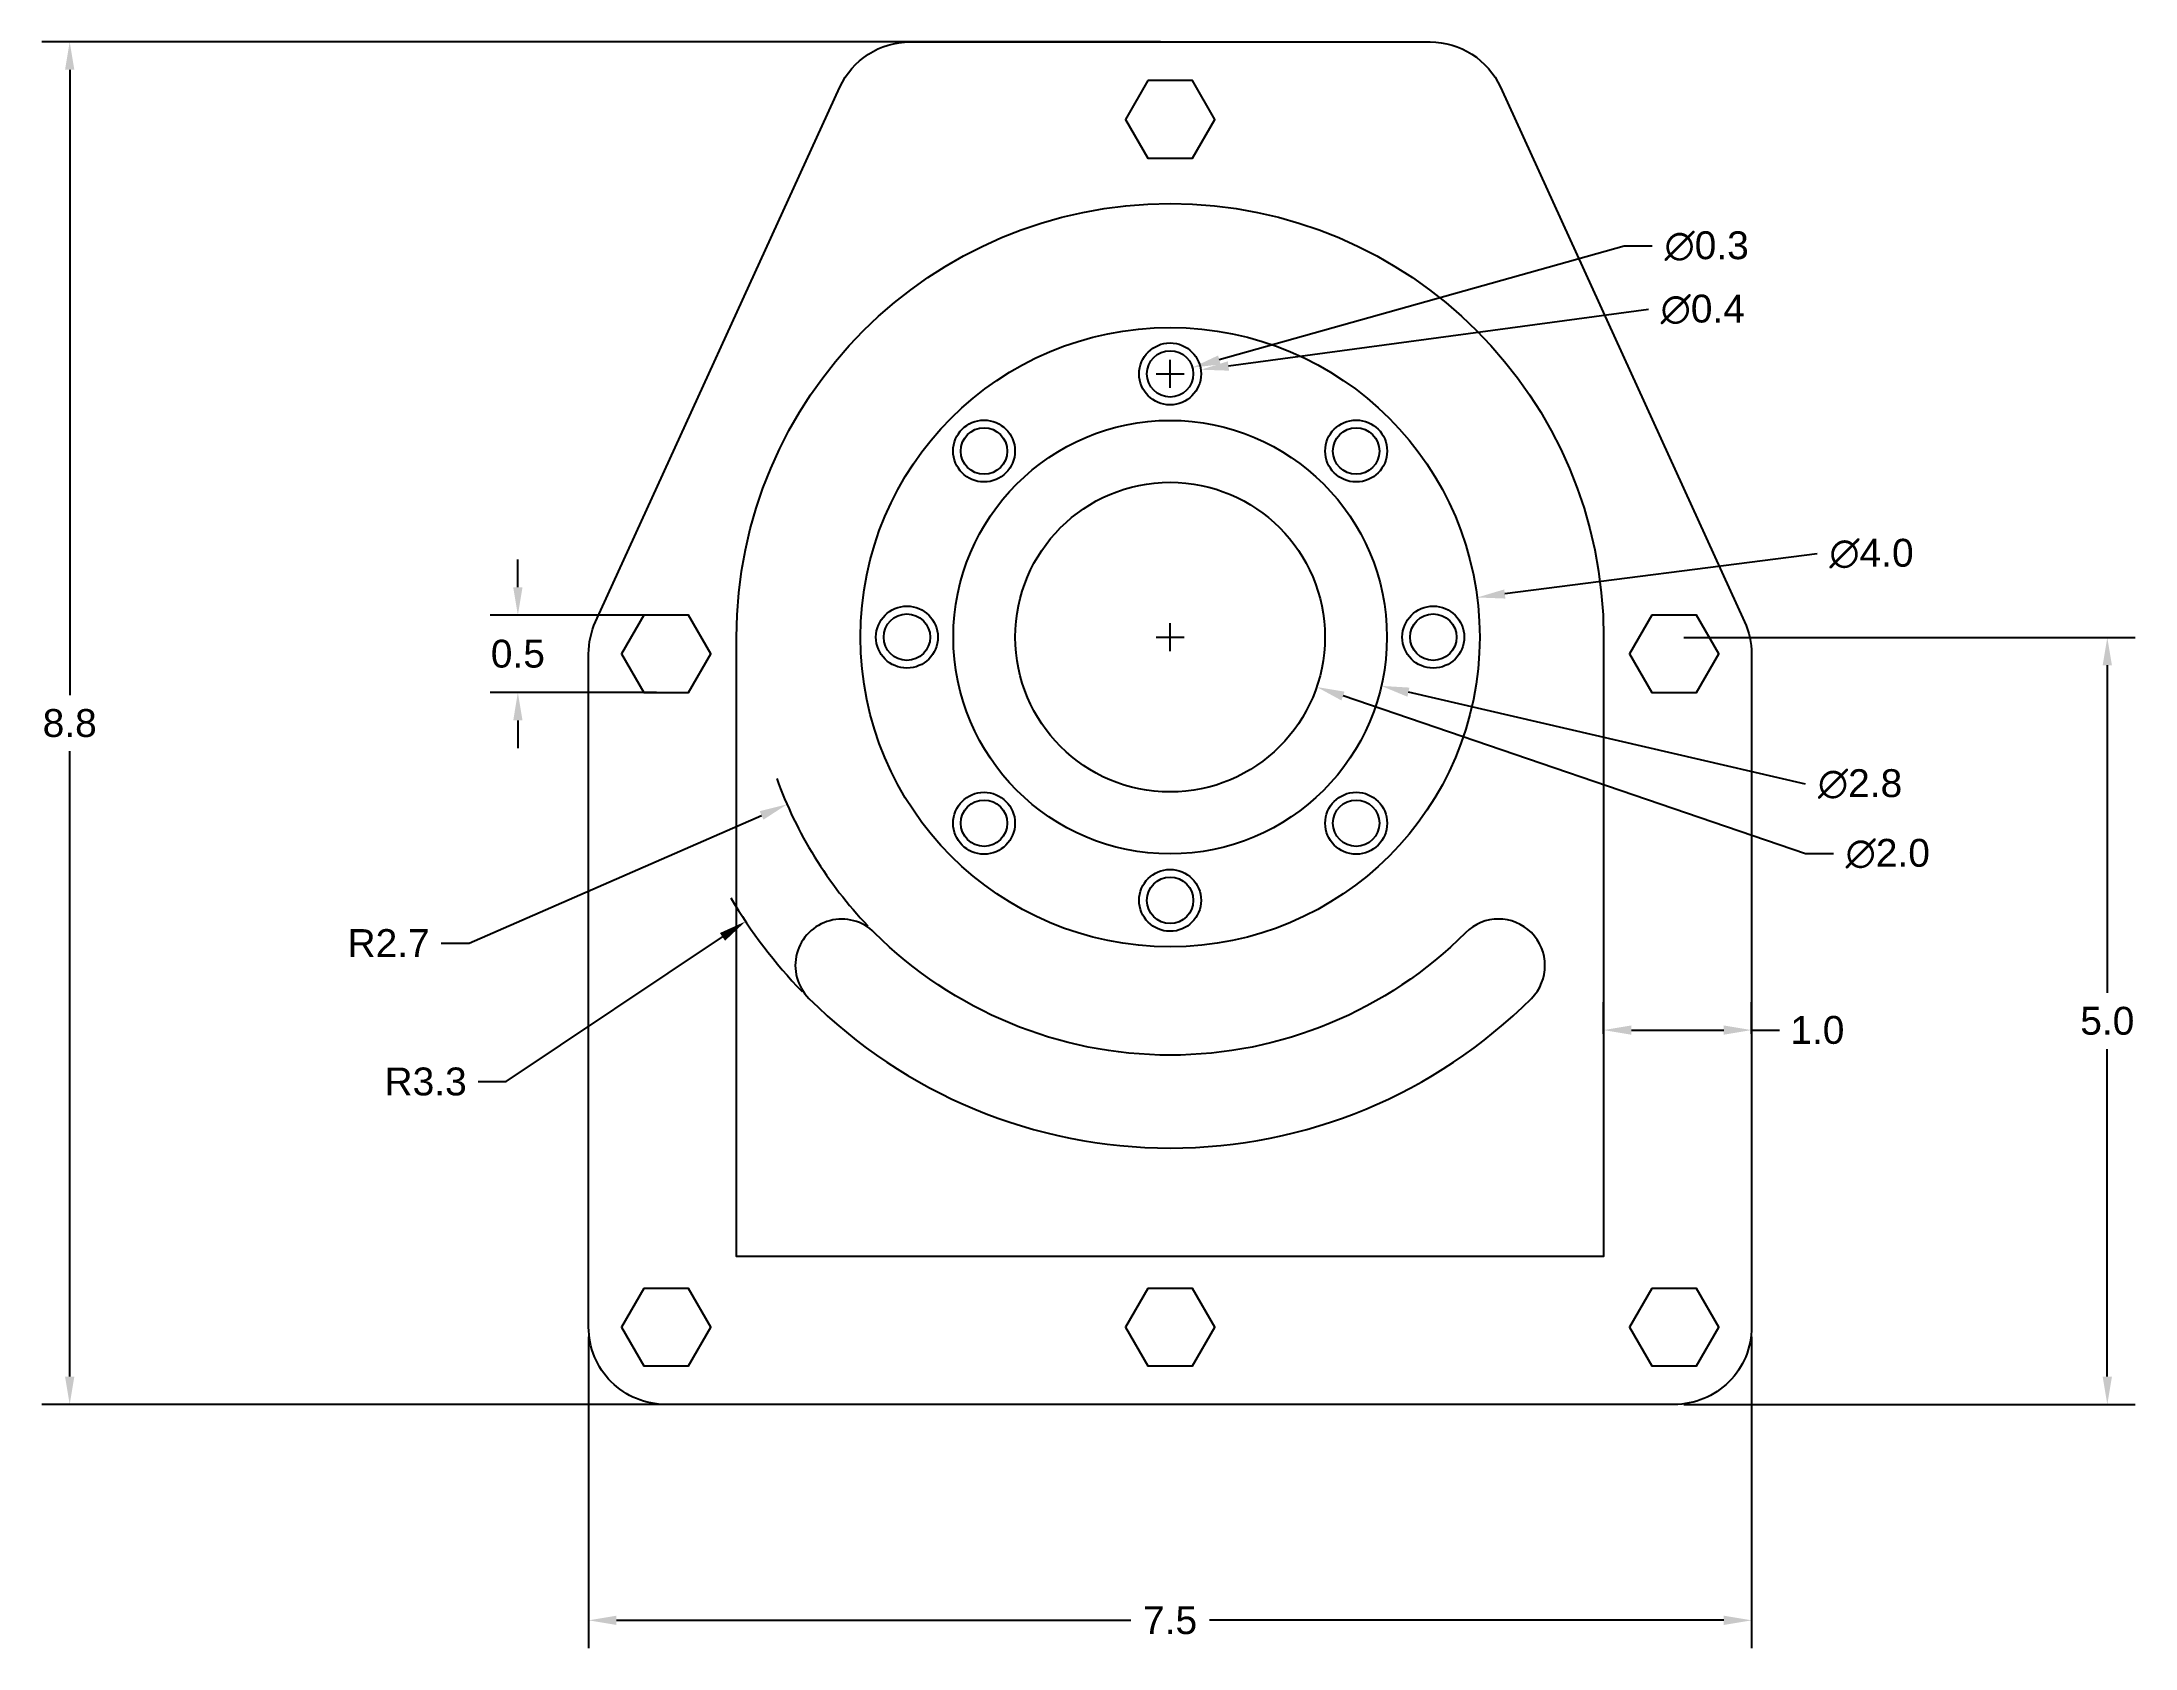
# Model space of a CAD drawing. Header units: millimetres. Extents: x 16 to 29.6, y 11.6 to 22.
import ezdxf

# ---------------------------------------------------------------- set-up
doc = ezdxf.new("R2010")
doc.units = ezdxf.units.MM
doc.header["$MEASUREMENT"] = 0
doc.layers.add('text', color=5, linetype='Continuous')
doc.styles.get("Standard").update_dxf_attribs({"font": 'arial.ttf'})
doc.dimstyles.get("Standard").update_dxf_attribs({"dimtxt": 0.18, "dimasz": 0.18, "dimexe": 0.18, "dimexo": 0.0625, "dimgap": 0.09, "dimtad": 0, "dimtih": 1, "dimtoh": 1, "dimdec": 1, "dimzin": 0, "dimdsep": 46, "dimtxsty": 'Standard', "dimcen": 0.09, "dimadec": 0, "dimazin": 0, "dimtfac": 1, "dimtdec": 1, "dimtofl": 0, "dimtmove": 0, "dimatfit": 3, "dimfxl": 1, "dimtolj": 1, "dimtzin": 0, "dimarcsym": 0})

# ---------------------------------------------------------------- blocks, each defined once
blk = doc.blocks.new('*U1')
for radius in [0.2, 0.15]:
    blk.add_circle((0, 0), radius)
blk = doc.blocks.new('*U2')
at = {"color": 0, "linetype": 'ByBlock', "lineweight": -2, "transparency": 16777216}
for p, rotation in [((23.329, 19.832), 269.9999999999999), ((22.127, 19.334), 314.9999999999999), ((24.531, 19.334), 225), ((25.029, 18.132), 180), ((22.127, 16.93), 45.00000000000001), ((24.531, 16.93), 134.9999999999999), ((23.329, 16.432), 90.00000000000001)]:
    blk.add_blockref('*U1', p, dxfattribs=dict(at, rotation=rotation))
blk.add_blockref('*U1', (21.629, 18.132), dxfattribs=at)
blk = doc.blocks.new('*D3')
at = {"layer": 'Defpoints', "color": 0, "transparency": 16777216}
for p in [(19.573, 13.676), (27.085, 13.676), (27.085, 11.782)]:
    blk.add_point(p, dxfattribs=at)
at = {"layer": 'text', "color": 0, "lineweight": -2, "transparency": 16777216}
for p, q in [((19.573, 13.614), (19.573, 11.602)), ((27.085, 13.614), (27.085, 11.602)), ((19.753, 11.782), (23.075, 11.782)), ((26.905, 11.782), (23.583, 11.782))]:
    blk.add_line(p, q, dxfattribs=at)
at = {"layer": 'text', "color": 0, "transparency": 16777216}
for points in [[(19.753, 11.812), (19.753, 11.752), (19.573, 11.782)], [(26.905, 11.812), (26.905, 11.752), (27.085, 11.782)]]:
    blk.add_solid(points, dxfattribs=at)
at = {"layer": 'text', "color": 0, "transparency": 16777216, "insert": (23.329, 11.782), "char_height": 0.18, "attachment_point": 5}
blk.add_mtext('\\A1;7.5', dxfattribs=at)
blk = doc.blocks.new('*D4')
at = {"layer": 'Defpoints', "color": 0, "transparency": 16777216}
for p in [(27.085, 15.594), (26.129, 15.507), (27.085, 15.507)]:
    blk.add_point(p, dxfattribs=at)
at = {"layer": 'text', "color": 0, "lineweight": -2, "transparency": 16777216}
for p, q in [((26.129, 15.569), (26.129, 15.774)), ((27.085, 15.569), (27.085, 15.774)), ((26.309, 15.594), (26.905, 15.594)), ((27.085, 15.594), (27.265, 15.594))]:
    blk.add_line(p, q, dxfattribs=at)
at = {"layer": 'text', "color": 0, "transparency": 16777216}
for points in [[(26.309, 15.624), (26.309, 15.564), (26.129, 15.594)], [(26.905, 15.624), (26.905, 15.564), (27.085, 15.594)]]:
    blk.add_solid(points, dxfattribs=at)
at = {"layer": 'text', "color": 0, "transparency": 16777216, "insert": (27.51, 15.594), "char_height": 0.18, "attachment_point": 5}
blk.add_mtext('\\A1;1.0', dxfattribs=at)
blk = doc.blocks.new('*D5')
at = {"layer": 'Defpoints', "color": 0, "transparency": 16777216}
for p in [(22.382, 18.455), (24.276, 17.81)]:
    blk.add_point(p, dxfattribs=at)
at = {"layer": 'text', "color": 0, "lineweight": -2, "transparency": 16777216}
for p, q in [((23.239, 18.132), (23.419, 18.132)), ((23.329, 18.042), (23.329, 18.222)), ((27.434, 16.733), (24.446, 17.752)), ((27.614, 16.733), (27.434, 16.733))]:
    blk.add_line(p, q, dxfattribs=at)
at = {"layer": 'text', "color": 0, "transparency": 16777216}
blk.add_solid([(24.456, 17.78), (24.436, 17.723), (24.276, 17.81)], dxfattribs=at)
at = {"layer": 'text', "color": 0, "transparency": 16777216, "insert": (27.965, 16.733), "char_height": 0.18, "attachment_point": 5}
blk.add_mtext('\\A1;∅2.0', dxfattribs=at)
blk = doc.blocks.new('*D6')
at = {"layer": 'Defpoints', "color": 0, "transparency": 16777216}
for p in [(21.965, 18.448), (24.693, 17.817)]:
    blk.add_point(p, dxfattribs=at)
at = {"layer": 'text', "color": 0, "lineweight": -2, "transparency": 16777216}
for p, q in [((23.239, 18.132), (23.419, 18.132)), ((23.329, 18.042), (23.329, 18.222)), ((27.434, 17.183), (24.868, 17.776))]:
    blk.add_line(p, q, dxfattribs=at)
at = {"layer": 'text', "color": 0, "transparency": 16777216}
blk.add_solid([(24.875, 17.806), (24.862, 17.747), (24.693, 17.817)], dxfattribs=at)
at = {"layer": 'text', "color": 0, "transparency": 16777216, "insert": (27.786, 17.183), "char_height": 0.18, "attachment_point": 5}
blk.add_mtext('\\A1;∅2.8', dxfattribs=at)
blk = doc.blocks.new('*D7')
at = {"layer": 'Defpoints', "color": 0, "transparency": 16777216}
for p in [(25.313, 18.388), (21.345, 17.877)]:
    blk.add_point(p, dxfattribs=at)
at = {"layer": 'text', "color": 0, "lineweight": -2, "transparency": 16777216}
for p, q in [((27.509, 18.671), (25.491, 18.411)), ((23.239, 18.132), (23.419, 18.132)), ((23.329, 18.042), (23.329, 18.222))]:
    blk.add_line(p, q, dxfattribs=at)
at = {"layer": 'text', "color": 0, "transparency": 16777216}
blk.add_solid([(25.487, 18.44), (25.495, 18.381), (25.313, 18.388)], dxfattribs=at)
at = {"layer": 'text', "color": 0, "transparency": 16777216, "insert": (27.86, 18.671), "char_height": 0.18, "attachment_point": 5}
blk.add_mtext('\\A1;∅4.0', dxfattribs=at)
blk = doc.blocks.new('*D8')
at = {"layer": 'Defpoints', "color": 0, "transparency": 16777216}
for p in [(23.131, 19.806), (23.527, 19.859)]:
    blk.add_point(p, dxfattribs=at)
at = {"layer": 'text', "color": 0, "lineweight": -2, "transparency": 16777216}
for p, q in [((26.419, 20.248), (23.706, 19.883)), ((23.329, 19.742), (23.329, 19.922)), ((23.239, 19.832), (23.419, 19.832))]:
    blk.add_line(p, q, dxfattribs=at)
at = {"layer": 'text', "color": 0, "transparency": 16777216}
blk.add_solid([(23.702, 19.913), (23.71, 19.853), (23.527, 19.859)], dxfattribs=at)
at = {"layer": 'text', "color": 0, "transparency": 16777216, "insert": (26.77, 20.248), "char_height": 0.18, "attachment_point": 5}
blk.add_mtext('\\A1;∅0.4', dxfattribs=at)
blk = doc.blocks.new('*D9')
at = {"layer": 'Defpoints', "color": 0, "transparency": 16777216}
for p in [(23.185, 19.792), (23.473, 19.873)]:
    blk.add_point(p, dxfattribs=at)
at = {"layer": 'text', "color": 0, "lineweight": -2, "transparency": 16777216}
for p, q in [((26.263, 20.657), (23.647, 19.922)), ((26.443, 20.657), (26.263, 20.657)), ((23.329, 19.742), (23.329, 19.922)), ((23.239, 19.832), (23.419, 19.832))]:
    blk.add_line(p, q, dxfattribs=at)
at = {"layer": 'text', "color": 0, "transparency": 16777216}
blk.add_solid([(23.639, 19.951), (23.655, 19.893), (23.473, 19.873)], dxfattribs=at)
at = {"layer": 'text', "color": 0, "transparency": 16777216, "insert": (26.795, 20.657), "char_height": 0.18, "attachment_point": 5}
blk.add_mtext('\\A1;∅0.3', dxfattribs=at)
blk = doc.blocks.new('*D10')
at = {"layer": 'Defpoints', "color": 0, "transparency": 16777216}
for p in [(23.329, 18.132), (20.855, 17.052)]:
    blk.add_point(p, dxfattribs=at)
at = {"layer": 'text', "color": 0, "lineweight": -2, "transparency": 16777216}
for p, q in [((23.239, 18.132), (23.419, 18.132)), ((23.329, 18.042), (23.329, 18.222)), ((18.801, 16.156), (20.69, 16.98)), ((18.621, 16.156), (18.801, 16.156))]:
    blk.add_line(p, q, dxfattribs=at)
blk.add_arc((23.329, 18.132), 2.7, 199.762, 223.6737, dxfattribs=at)
at = {"layer": 'text', "color": 0, "transparency": 16777216}
blk.add_solid([(20.678, 17.008), (20.702, 16.953), (20.855, 17.052)], dxfattribs=at)
at = {"layer": 'text', "color": 0, "transparency": 16777216, "insert": (18.281, 16.156), "char_height": 0.18, "attachment_point": 5}
blk.add_mtext('\\A1;R2.7', dxfattribs=at)
blk = doc.blocks.new('*D11')
at = {"layer": 'Defpoints', "color": 0, "transparency": 16777216}
for p in [(23.329, 18.132), (20.587, 16.296)]:
    blk.add_point(p, dxfattribs=at)
at = {"layer": 'text', "color": 0, "lineweight": -2, "transparency": 16777216}
for p, q in [((23.239, 18.132), (23.419, 18.132)), ((23.329, 18.042), (23.329, 18.222)), ((19.04, 15.261), (20.437, 16.196)), ((18.86, 15.261), (19.04, 15.261))]:
    blk.add_line(p, q, dxfattribs=at)
blk.add_arc((23.329, 18.132), 3.3, 210.6755, 223.9149, dxfattribs=at)
at = {"layer": 'text', "color": 0, "transparency": 16777216}
blk.add_solid([(20.421, 16.221), (20.454, 16.171), (20.587, 16.296)], dxfattribs=at)
at = {"layer": 'text', "color": 0, "transparency": 16777216, "insert": (18.52, 15.261), "char_height": 0.18, "attachment_point": 5}
blk.add_mtext('\\A1;R3.3', dxfattribs=at)
blk = doc.blocks.new('*D12')
at = {"layer": 'Defpoints', "color": 0, "transparency": 16777216}
for p in [(19.116, 18.274), (20.073, 18.274), (20.073, 17.774)]:
    blk.add_point(p, dxfattribs=at)
at = {"layer": 'text', "color": 0, "lineweight": -2, "transparency": 16777216}
for p, q in [((19.116, 18.454), (19.116, 18.634)), ((20.011, 18.274), (18.936, 18.274)), ((20.011, 17.774), (18.936, 17.774)), ((19.116, 17.594), (19.116, 17.414))]:
    blk.add_line(p, q, dxfattribs=at)
at = {"layer": 'text', "color": 0, "transparency": 16777216}
for points in [[(19.086, 18.454), (19.146, 18.454), (19.116, 18.274)], [(19.086, 17.594), (19.146, 17.594), (19.116, 17.774)]]:
    blk.add_solid(points, dxfattribs=at)
at = {"layer": 'text', "color": 0, "transparency": 16777216, "insert": (19.116, 18.024), "char_height": 0.18, "attachment_point": 5}
blk.add_mtext('\\A1;0.5', dxfattribs=at)
blk = doc.blocks.new('*D13')
at = {"layer": 'Defpoints', "color": 0, "transparency": 16777216}
for p in [(16.221, 21.976), (23.329, 21.976), (23.329, 13.176)]:
    blk.add_point(p, dxfattribs=at)
at = {"layer": 'text', "color": 0, "lineweight": -2, "transparency": 16777216}
for p, q in [((23.267, 21.976), (16.041, 21.976)), ((16.221, 21.796), (16.221, 17.758)), ((16.221, 13.356), (16.221, 17.395)), ((23.267, 13.176), (16.041, 13.176))]:
    blk.add_line(p, q, dxfattribs=at)
at = {"layer": 'text', "color": 0, "transparency": 16777216}
for points in [[(16.191, 21.796), (16.251, 21.796), (16.221, 21.976)], [(16.191, 13.356), (16.251, 13.356), (16.221, 13.176)]]:
    blk.add_solid(points, dxfattribs=at)
at = {"layer": 'text', "color": 0, "transparency": 16777216, "insert": (16.221, 17.576), "char_height": 0.18, "attachment_point": 5}
blk.add_mtext('\\A1;8.8', dxfattribs=at)
blk = doc.blocks.new('*D14')
at = {"layer": 'Defpoints', "color": 0, "transparency": 16777216}
for p in [(26.585, 18.13), (29.383, 18.13), (26.585, 13.176)]:
    blk.add_point(p, dxfattribs=at)
at = {"layer": 'text', "color": 0, "lineweight": -2, "transparency": 16777216}
for p, q in [((26.647, 18.13), (29.563, 18.13)), ((29.383, 17.95), (29.383, 15.835)), ((29.383, 13.356), (29.383, 15.471)), ((26.647, 13.176), (29.563, 13.176))]:
    blk.add_line(p, q, dxfattribs=at)
at = {"layer": 'text', "color": 0, "transparency": 16777216}
for points in [[(29.353, 17.95), (29.413, 17.95), (29.383, 18.13)], [(29.353, 13.356), (29.413, 13.356), (29.383, 13.176)]]:
    blk.add_solid(points, dxfattribs=at)
at = {"layer": 'text', "color": 0, "transparency": 16777216, "insert": (29.383, 15.653), "char_height": 0.18, "attachment_point": 5}
blk.add_mtext('\\A1;5.0', dxfattribs=at)

msp = doc.modelspace()

# ---------------------------------------------------------------- linework, layer by layer
for points in [[(25.008, 21.976, -0.29361), (25.463, 21.684), (27.04, 18.231, -0.107527), (27.085, 18.024), (27.085, 13.676, -0.414214), (26.585, 13.176), (20.073, 13.176, -0.414214), (19.573, 13.676), (19.573, 18.024, -0.107527), (19.618, 18.231), (21.196, 21.684, -0.29361), (21.65, 21.976), (23.329, 21.976)], [(26.129, 18.132), (26.129, 14.132), (20.529, 14.132), (20.529, 18.132, -1)], [(25.663, 15.799, 1), (25.238, 16.223, -0.414214), (21.42, 16.223, 1), (20.996, 15.799, 0.414214)]]:
    msp.add_lwpolyline(points, format="xyb", close=True)
for points in [[(23.185, 21.726), (23.04, 21.476), (23.185, 21.226), (23.473, 21.226), (23.618, 21.476), (23.473, 21.726)], [(19.929, 18.274), (19.785, 18.024), (19.929, 17.774), (20.218, 17.774), (20.362, 18.024), (20.218, 18.274)], [(26.441, 18.274), (26.296, 18.024), (26.441, 17.774), (26.729, 17.774), (26.874, 18.024), (26.729, 18.274)], [(19.929, 13.926), (19.785, 13.676), (19.929, 13.426), (20.218, 13.426), (20.362, 13.676), (20.218, 13.926)], [(23.185, 13.926), (23.04, 13.676), (23.185, 13.426), (23.473, 13.426), (23.618, 13.676), (23.473, 13.926)], [(26.441, 13.926), (26.296, 13.676), (26.441, 13.426), (26.729, 13.426), (26.874, 13.676), (26.729, 13.926)]]:
    msp.add_lwpolyline(points, close=True)
for radius in [2, 1.4, 1]:
    msp.add_circle((23.329, 18.132), radius)

# ---------------------------------------------------------------- block references
msp.add_blockref('*U2', (0, 0))

# ---------------------------------------------------------------- dimensions: what is measured, and where the dimension line sits
at = {"layer": 'text'}
for base, p1, p2, picture, middle in [((16.221, 21.976), (23.329, 13.176), (23.329, 21.976), '*D13', (16.221, 17.576)), ((19.116, 18.274), (20.073, 17.774), (20.073, 18.274), '*D12', (19.116, 18.024)), ((29.383, 18.13), (26.585, 13.176), (26.585, 18.13), '*D14', (29.383, 15.653))]:
    dim = msp.add_linear_dim(base=base, p1=p1, p2=p2, angle=90, dimstyle='Standard', dxfattribs=at)
    dim.commit()
    dim.dimension.update_dxf_attribs({"geometry": picture, "text_midpoint": middle})
for p1, p2, picture, middle in [((23.185, 19.792), (23.473, 19.873), '*D9', (26.795, 20.657)), ((23.131, 19.806), (23.527, 19.859), '*D8', (26.419, 20.248)), ((21.345, 17.877), (25.313, 18.388), '*D7', (27.509, 18.671)), ((21.965, 18.448), (24.693, 17.817), '*D6', (27.434, 17.183)), ((22.382, 18.455), (24.276, 17.81), '*D5', (27.965, 16.733))]:
    dim = msp.add_diameter_dim_2p(p1=p1, p2=p2, dimstyle='Standard', dxfattribs=at)
    dim.commit()
    dim.dimension.update_dxf_attribs({"geometry": picture, "text_midpoint": middle, "dimtype": 163})
for mpoint, picture, middle in [((20.855, 17.052), '*D10', (18.281, 16.156)), ((20.587, 16.296), '*D11', (18.52, 15.261))]:
    dim = msp.add_radius_dim(center=(23.329, 18.132), mpoint=mpoint, dimstyle='Standard', dxfattribs=at)
    dim.commit()
    dim.dimension.update_dxf_attribs({"geometry": picture, "text_midpoint": middle, "dimtype": 164})
dim = msp.add_aligned_dim(p1=(26.129, 15.507), p2=(27.085, 15.507), distance=0.087, dimstyle='Standard', dxfattribs=at)
dim.commit()
dim.dimension.update_dxf_attribs({"geometry": '*D4', "text_midpoint": (27.51, 15.594)})
dim = msp.add_linear_dim(base=(27.085, 11.782), p1=(19.573, 13.676), p2=(27.085, 13.676), dimstyle='Standard', dxfattribs=at)
dim.commit()
dim.dimension.update_dxf_attribs({"geometry": '*D3', "text_midpoint": (23.329, 11.782), "dimtype": 160})

doc.saveas('drawing.dxf')
